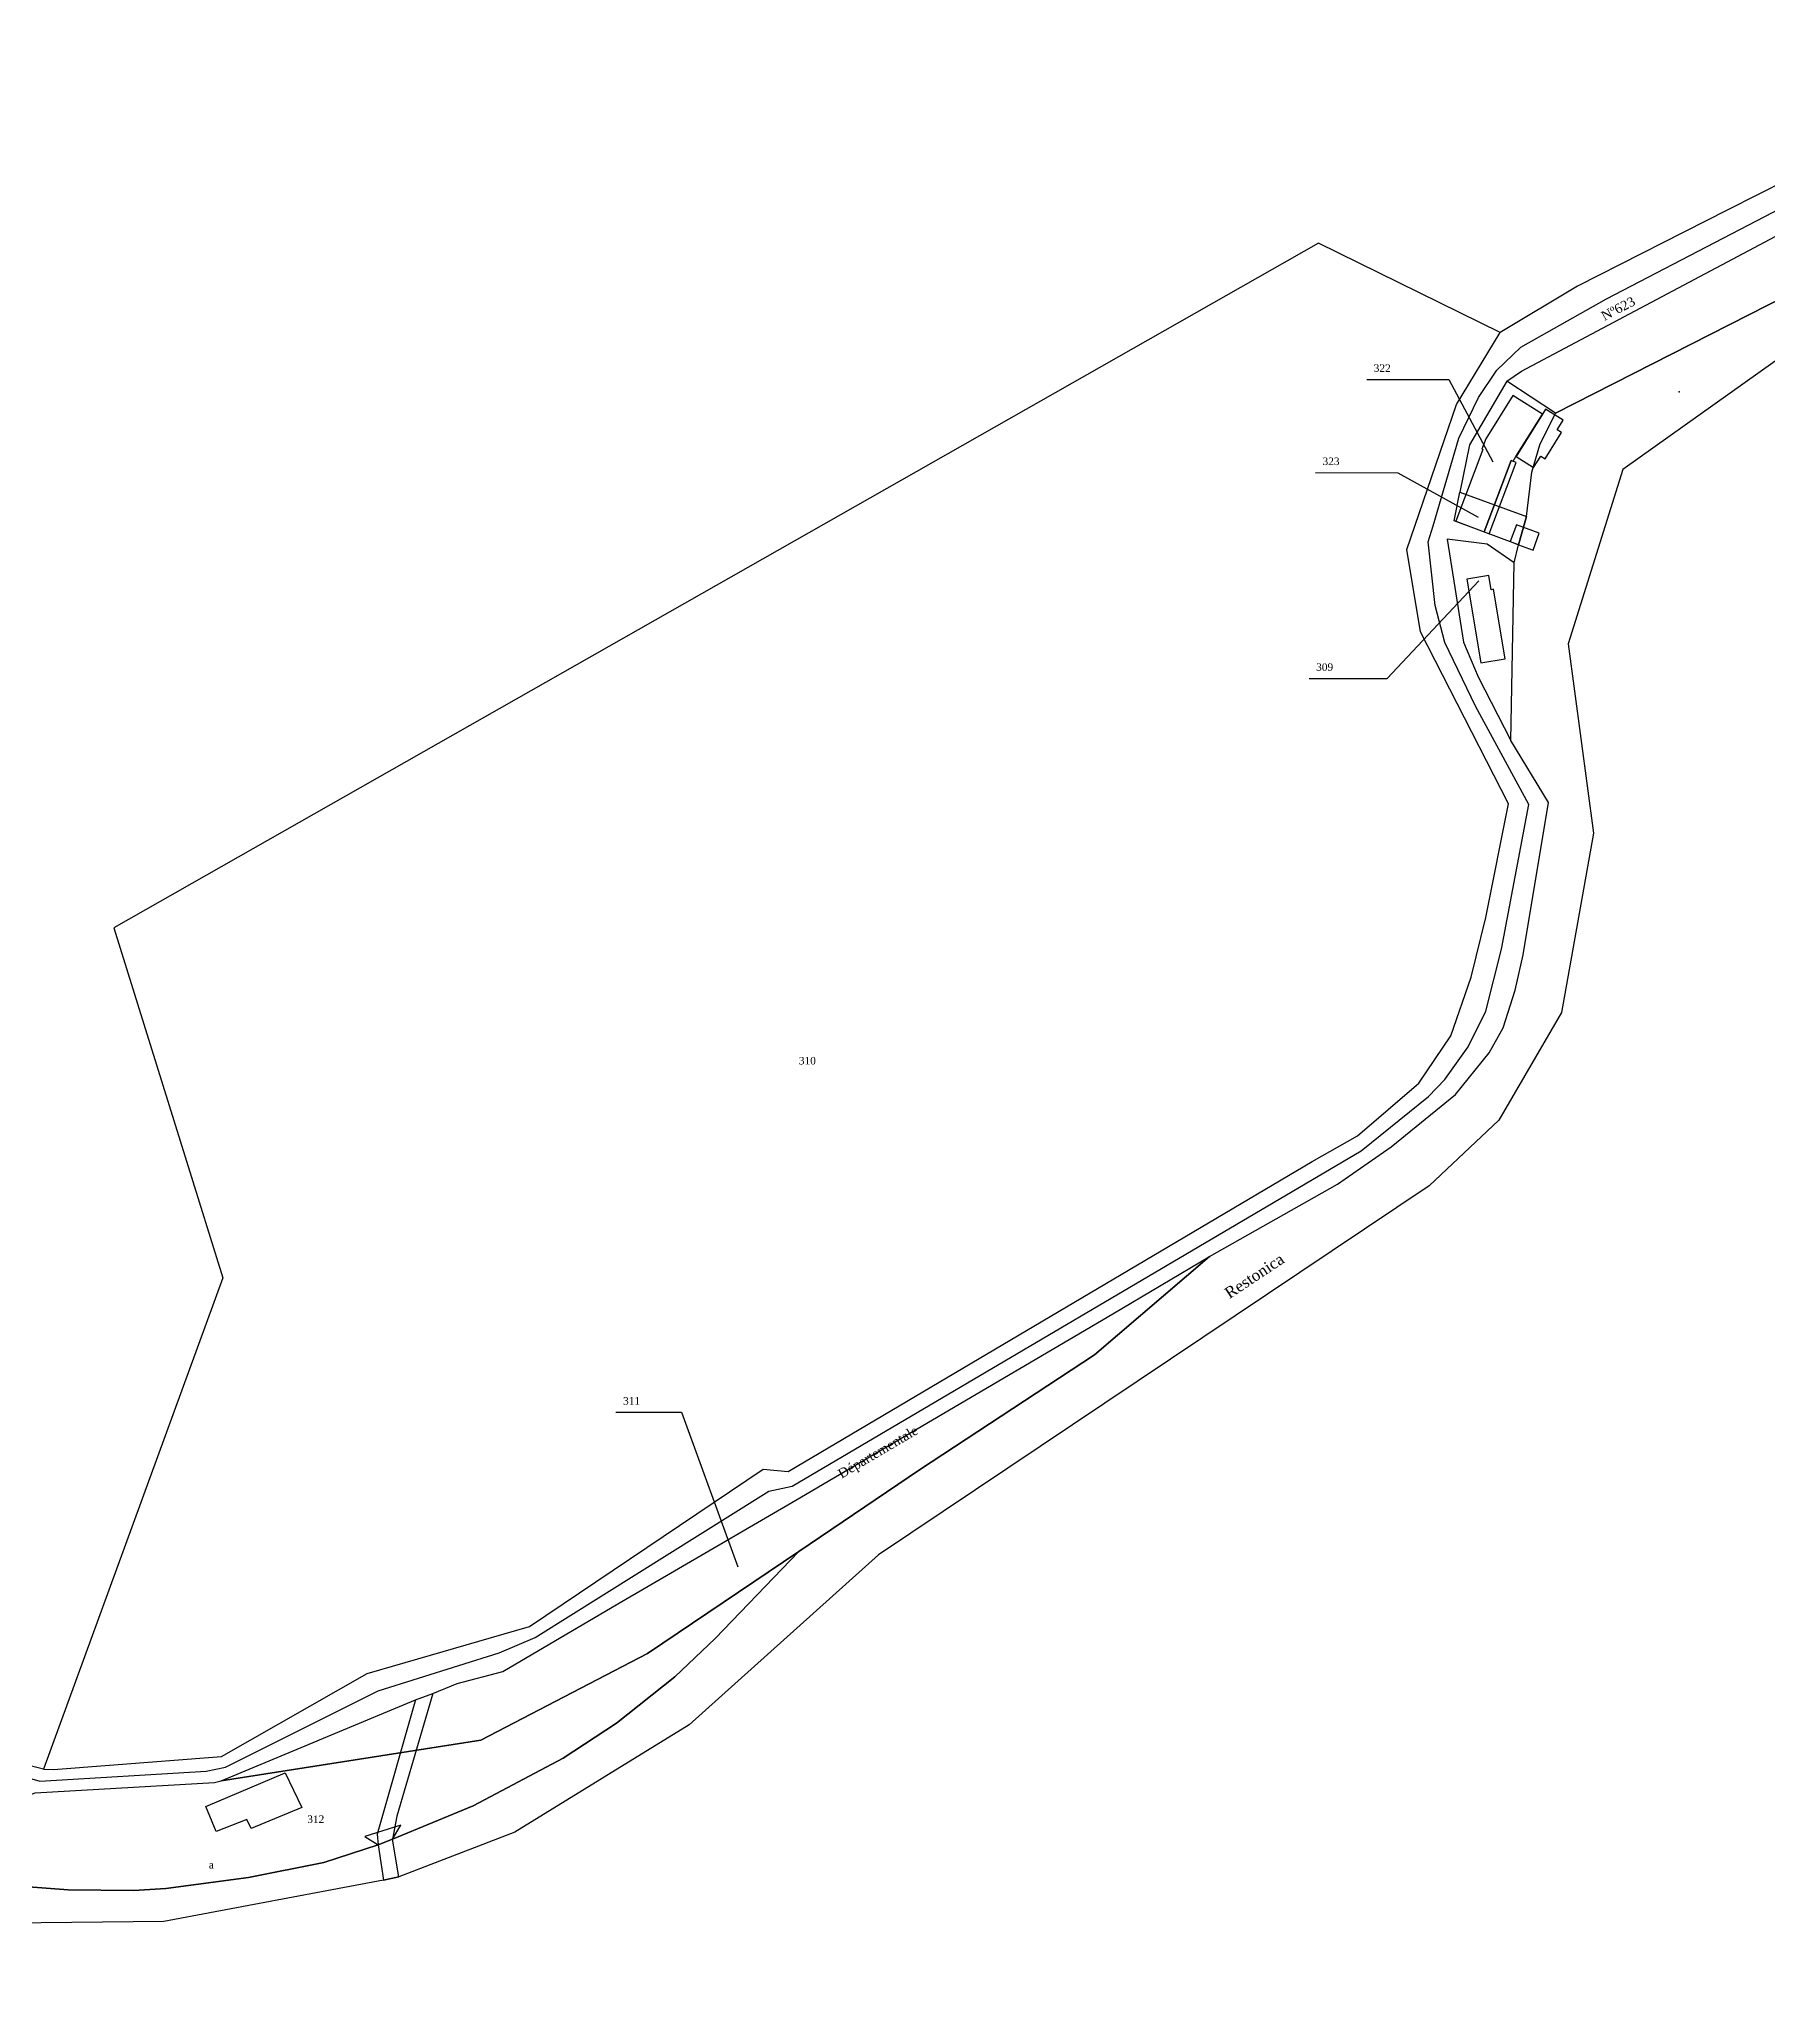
# Model space of a CAD drawing. Extents: x 1204521 to 1207304, y 6151741 to 6153999.
# Drawn here: x 1205977 to 1206436, y 6151741 to 6152264 of the extents above; entities that cross this region are included whole.
import ezdxf

# ---------------------------------------------------------------- set-up
doc = ezdxf.new("R2010")
doc.units = 0
doc.linetypes.add('CONTINU', pattern=[0])
doc.layers.get('0').update_dxf_attribs({"linetype": 'CONTINU'})
for name, color, linetype in [('1FLECHEFL', 7, 'CONTINU'), ('1LIEUDIT', 7, 'CONTINU'), ('1PARCELLE', 7, 'CONTINU'), ('1SECTION', 7, 'CONTINU'), ('1SUBDFISC', 7, 'CONTINU'), ('1SUBDSECT', 7, 'CONTINU'), ('1TRONFLUV', 7, 'CONTINU'), ('1TROUSUBDFISC', 7, 'CONTINU'), ('1ZONCOMM', 7, 'CONTINU'), ('3BATIDUR', 7, 'CONTINU'), ('3BATILEGER', 7, 'CONTINU'), ('3CHEMIN', 7, 'CONTINU'), ('3FLECHEPAR', 7, 'CONTINU'), ('3PARCELLETEX', 7, 'CONTINU'), ('3PONT', 7, 'CONTINU'), ('3SUBDFISCTEX', 7, 'CONTINU'), ('3TRONFLUVTEX', 7, 'CONTINU'), ('3ZONCOMMTEX', 7, 'CONTINU')]:
    doc.layers.add(name, color=color, linetype=linetype)
doc.styles.get("Standard").update_dxf_attribs({"font": 'Times New Roman'})

# ---------------------------------------------------------------- blocks, each defined once
blk = doc.blocks.new('FLECHRU1')
blk.add_point((0, 0))

msp = doc.modelspace()

# ---------------------------------------------------------------- linework, layer by layer
at = {"layer": '1LIEUDIT'}
msp.add_lwpolyline([(1206526.56, 6152241.09), (1206397.68, 6152149.36), (1206383.12, 6152103.02), (1206389.83, 6152052.65), (1206381.36, 6152004.91), (1206364.72, 6151976.25), (1206346.16, 6151958.8), (1206199.77, 6151860.64), (1206149.41, 6151815.44), (1206103.05, 6151786.85), (1206072.21, 6151774.98), (1206068.16, 6151774.09), (1206009.69, 6151763.09), (1205911.89, 6151762.02), (1205809.34, 6151744.64), (1205757.86, 6151758.29), (1205728.43, 6151757.37), (1205701.75, 6151740.97), (1205694.48, 6151748.25), (1205677.59, 6151755.09), (1205670.36, 6151757.74), (1205534.59, 6151809.29)], dxfattribs=at)
at = {"layer": '1PARCELLE'}
for points in [[(1206379.77, 6152164.38), (1206366.86, 6152172.9), (1206370.77, 6152175.57), (1206452.71, 6152219.1), (1206536.1, 6152263.71), (1206521.94, 6152250.78), (1206497.95, 6152234.49), (1206462.02, 6152206.19), (1206379.77, 6152164.38)], [(1206365.08, 6152185.83), (1206316.75, 6152209.54), (1205996.39, 6152027.46), (1206025.4, 6151934.35), (1205977.75, 6151803.59), (1205980.36, 6151803.5), (1206025.02, 6151807.01), (1206063.76, 6151829.11), (1206106.95, 6151841.62), (1206169.08, 6151883.44), (1206175.75, 6151882.83), (1206315.04, 6151965.25), (1206327.09, 6151972.11), (1206343.39, 6151986.08), (1206351.95, 6151998.73), (1206357.35, 6152014.3), (1206361.26, 6152030.19), (1206367.26, 6152060.41), (1206343.9, 6152106.22), (1206340.2, 6152128.11), (1206353.47, 6152166.67), (1206365.08, 6152185.83)], [(1206379.77, 6152164.38), (1206366.86, 6152172.9), (1206356.92, 6152155.91), (1206354.33, 6152143.34), (1206372.03, 6152136.9), (1206373.46, 6152148.69), (1206375.57, 6152155.97), (1206379.77, 6152164.38)], [(1206354.33, 6152143.34), (1206372.03, 6152136.9), (1206369.95, 6152129.36), (1206352.83, 6152135.74), (1206354.33, 6152143.34)], [(1206367.88, 6152077.27), (1206368.8, 6152124.55), (1206361.59, 6152129.47), (1206350.93, 6152130.81), (1206355.29, 6152103.46), (1206359.21, 6152094.24), (1206367.88, 6152077.27)], [(1206024.97, 6151800.55), (1206076.67, 6151822.08), (1206081.28, 6151823.78), (1206087.68, 6151826.43), (1206099.83, 6151829.62), (1206130.43, 6151847.62), (1206177.78, 6151875.17), (1206262.07, 6151924.75), (1206287.81, 6151940.02), (1206257.22, 6151913.83), (1206210.64, 6151883.23), (1206178.61, 6151861.55), (1206138.3, 6151834.38), (1206094.03, 6151811.37), (1206024.97, 6151800.55)], [(1206024.97, 6151800.55), (1206094.03, 6151811.37), (1206138.3, 6151834.38), (1206178.61, 6151861.55), (1206156.3, 6151838.37), (1206145.62, 6151828.19), (1206130.1, 6151815.87), (1206115.87, 6151806.58), (1206091.97, 6151793.85), (1206070.53, 6151785.02), (1206066.7, 6151783.48), (1206052.23, 6151778.81), (1206032.2, 6151774.82), (1206010.29, 6151771.85), (1206001.73, 6151771.34), (1205984.25, 6151771.49), (1205961.94, 6151773.25), (1205942.16, 6151774.01), (1205907.74, 6151772.41), (1205975.49, 6151797.36), (1206023.17, 6151800.08), (1206024.97, 6151800.55)]]:
    msp.add_lwpolyline(points, close=True, dxfattribs=at)
msp.add_lwpolyline([(1206489.92, 6152250.99), (1206425.45, 6152218.38), (1206385.62, 6152198.13), (1206365.08, 6152185.83), (1206316.75, 6152209.54), (1205996.39, 6152027.46), (1206025.4, 6151934.35), (1205977.75, 6151803.59), (1205948.21, 6151811.09), (1205913.03, 6151813.84), (1205808.63, 6151802.96), (1205756.27, 6151797.31), (1205697.63, 6151780.52), (1205691.21, 6151776.9), (1205678.38, 6151766.02), (1205670.36, 6151757.74), (1205534.59, 6151809.29)], dxfattribs=at)
at = {"layer": '1SECTION'}
msp.add_lwpolyline([(1206526.56, 6152241.09), (1206397.68, 6152149.36), (1206383.12, 6152103.02), (1206389.83, 6152052.65), (1206381.36, 6152004.91), (1206364.72, 6151976.25), (1206346.16, 6151958.8), (1206199.77, 6151860.64), (1206149.41, 6151815.44), (1206103.05, 6151786.85), (1206072.21, 6151774.98), (1206068.16, 6151774.09), (1206009.69, 6151763.09), (1205911.89, 6151762.02), (1205809.34, 6151744.64), (1205757.86, 6151758.29), (1205728.43, 6151757.37), (1205701.75, 6151740.97), (1205694.48, 6151748.25), (1205694.48, 6151748.25), (1205677.59, 6151755.09), (1205670.36, 6151757.74), (1205534.59, 6151809.29)], dxfattribs=at)
at = {"layer": '1SUBDFISC'}
for points in [[(1205984.25, 6151771.49), (1205961.94, 6151773.25), (1205942.16, 6151774.01), (1205907.74, 6151772.41), (1205975.49, 6151797.36), (1206023.17, 6151800.08), (1206024.97, 6151800.55), (1206094.03, 6151811.37), (1206138.3, 6151834.38), (1206178.61, 6151861.55), (1206156.3, 6151838.37), (1206145.62, 6151828.19), (1206130.1, 6151815.87), (1206115.87, 6151806.58), (1206091.97, 6151793.85), (1206070.53, 6151785.02), (1206066.7, 6151783.48), (1206052.23, 6151778.81), (1206032.2, 6151774.82), (1206010.29, 6151771.85), (1206001.73, 6151771.34), (1205984.25, 6151771.49)], [(1206023.65, 6151787.05), (1206020.91, 6151793.7), (1206041.99, 6151802.66), (1206046.4, 6151793.44), (1206032.93, 6151787.83), (1206031.77, 6151790.27), (1206023.65, 6151787.05)]]:
    msp.add_lwpolyline(points, close=True, dxfattribs=at)
at = {"layer": '1SUBDSECT'}
msp.add_lwpolyline([(1206526.56, 6152241.09), (1206397.68, 6152149.36), (1206383.12, 6152103.02), (1206389.83, 6152052.65), (1206381.36, 6152004.91), (1206364.72, 6151976.25), (1206346.16, 6151958.8), (1206199.77, 6151860.64), (1206149.41, 6151815.44), (1206103.05, 6151786.85), (1206072.21, 6151774.98), (1206068.16, 6151774.09), (1206009.69, 6151763.09), (1205911.89, 6151762.02), (1205809.34, 6151744.64), (1205757.86, 6151758.29), (1205728.43, 6151757.37), (1205701.75, 6151740.97), (1205694.48, 6151748.25), (1205677.59, 6151755.09), (1205670.36, 6151757.74), (1205534.59, 6151809.29)], dxfattribs=at)
at = {"layer": '1TRONFLUV'}
for points in [[(1206526.56, 6152241.09), (1206397.68, 6152149.36), (1206383.12, 6152103.02), (1206389.83, 6152052.65), (1206381.36, 6152004.91), (1206364.72, 6151976.25), (1206346.16, 6151958.8), (1206199.77, 6151860.64), (1206149.41, 6151815.44), (1206103.05, 6151786.85), (1206072.21, 6151774.98), (1206068.16, 6151774.09), (1206009.69, 6151763.09), (1205911.89, 6151762.02)], [(1205961.94, 6151773.25), (1205984.25, 6151771.49), (1206001.73, 6151771.34), (1206010.29, 6151771.85), (1206032.2, 6151774.82), (1206052.23, 6151778.81), (1206066.7, 6151783.48), (1206070.53, 6151785.02), (1206091.97, 6151793.85), (1206115.87, 6151806.58), (1206130.1, 6151815.87), (1206145.62, 6151828.19), (1206156.3, 6151838.37), (1206178.61, 6151861.55), (1206210.64, 6151883.23), (1206257.22, 6151913.83), (1206287.81, 6151940.02), (1206321.81, 6151959.28), (1206336.03, 6151969.2), (1206353.18, 6151983.12), (1206362.09, 6151994.16), (1206365.83, 6152000.82), (1206369.02, 6152010.9), (1206371.13, 6152020.26), (1206377.89, 6152060.75), (1206367.88, 6152077.27), (1206368.8, 6152124.55), (1206369.95, 6152129.36), (1206372.03, 6152136.9), (1206373.46, 6152148.69), (1206375.57, 6152155.97), (1206379.77, 6152164.38), (1206462.02, 6152206.19)]]:
    msp.add_lwpolyline(points, dxfattribs=at)
at = {"layer": '1TROUSUBDFISC'}
msp.add_lwpolyline([(1206020.91, 6151793.7), (1206041.99, 6151802.66), (1206046.4, 6151793.44), (1206032.93, 6151787.83), (1206031.77, 6151790.27), (1206023.65, 6151787.05), (1206020.91, 6151793.7)], close=True, dxfattribs=at)
at = {"layer": '1ZONCOMM'}
msp.add_lwpolyline([(1205946.64, 6151809.21), (1205976.72, 6151800.41), (1206021.01, 6151803.08), (1206026.15, 6151804.13), (1206066.76, 6151824.48), (1206098.86, 6151834.59), (1206108.5, 6151838.68), (1206170.63, 6151877.56), (1206176.81, 6151878.95), (1206328.07, 6151968.1), (1206346.04, 6151982.58), (1206350.31, 6151987.12), (1206356.55, 6151995.74), (1206361.26, 6152005.26), (1206365.39, 6152021.79), (1206372.72, 6152060.25), (1206358.49, 6152086.42), (1206350.32, 6152103.31), (1206347.76, 6152113.18), (1206345.92, 6152130.14), (1206347.27, 6152134.37), (1206354.06, 6152157.7), (1206359.29, 6152168.48), (1206364.13, 6152175.78), (1206370.51, 6152181.92), (1206393.36, 6152194.81), (1206526.13, 6152263.81)], dxfattribs=at)
msp.add_lwpolyline([(1205946.64, 6151809.21), (1205976.72, 6151800.41), (1206021.01, 6151803.08), (1206026.15, 6151804.13), (1206066.76, 6151824.48), (1206098.86, 6151834.59), (1206108.5, 6151838.68), (1206170.63, 6151877.56), (1206176.81, 6151878.95), (1206328.07, 6151968.1), (1206346.04, 6151982.58), (1206350.31, 6151987.12), (1206356.55, 6151995.74), (1206361.26, 6152005.26), (1206365.39, 6152021.79), (1206372.72, 6152060.25), (1206358.49, 6152086.42), (1206350.32, 6152103.31), (1206347.76, 6152113.18), (1206345.92, 6152130.14), (1206347.27, 6152134.37), (1206354.06, 6152157.7), (1206359.29, 6152168.48), (1206364.13, 6152175.78), (1206370.51, 6152181.92), (1206393.36, 6152194.81), (1206526.13, 6152263.81)], dxfattribs=at)
at = {"layer": '3BATIDUR'}
for points in [[(1206368.43, 6152169.05), (1206361.21, 6152157.52), (1206360.2, 6152154.74), (1206360.43, 6152154.65), (1206353.23, 6152135.59), (1206360.83, 6152132.76), (1206368, 6152151.76), (1206368.49, 6152151.58), (1206369.26, 6152152.82), (1206376.33, 6152164.11), (1206368.43, 6152169.05)], [(1206375.47, 6152132.43), (1206369.42, 6152134.68), (1206367.75, 6152130.18), (1206369.95, 6152129.36), (1206373.79, 6152127.93), (1206375.47, 6152132.43)], [(1206366.42, 6152098.99), (1206363.32, 6152117.5), (1206362.68, 6152117.4), (1206362.03, 6152121.2), (1206356.17, 6152120.21), (1206359.91, 6152097.9), (1206366.42, 6152098.99)], [(1206023.65, 6151787.05), (1206020.91, 6151793.7), (1206041.99, 6151802.66), (1206046.4, 6151793.44), (1206032.93, 6151787.83), (1206031.77, 6151790.27), (1206023.65, 6151787.05)]]:
    msp.add_lwpolyline(points, close=True, dxfattribs=at)
at = {"layer": '3BATILEGER'}
for points in [[(1206377.15, 6152165.44), (1206376.33, 6152164.11), (1206376.33, 6152164.11), (1206369.27, 6152152.83), (1206373.95, 6152149.89), (1206375.86, 6152152.93), (1206376.98, 6152152.22), (1206381.38, 6152159.25), (1206380.25, 6152159.96), (1206381.84, 6152162.5), (1206377.15, 6152165.44)], [(1206368, 6152151.76), (1206360.83, 6152132.76), (1206362.14, 6152132.27), (1206369.31, 6152151.27), (1206368, 6152151.76)]]:
    msp.add_lwpolyline(points, close=True, dxfattribs=at)
at = {"layer": '3CHEMIN'}
for points in [[(1206076.67, 6151822.08), (1206066.49, 6151786.35), (1206066.7, 6151783.48)], [(1206081.28, 6151823.78), (1206071.68, 6151791.11), (1206070.53, 6151785.02)]]:
    msp.add_lwpolyline(points, dxfattribs=at)
at = {"layer": '3FLECHEPAR'}
for points in [[(1206329.58, 6152173.35), (1206351.42, 6152173.31), (1206363.15, 6152151.41)], [(1206315.99, 6152148.55), (1206337.83, 6152148.5), (1206359.25, 6152136.73)], [(1206314.28, 6152093.81), (1206334.99, 6152093.77), (1206359.39, 6152119.74)], [(1206129.94, 6151898.61), (1206147.33, 6151898.58), (1206162.37, 6151857.42)]]:
    msp.add_lwpolyline(points, dxfattribs=at)
at = {"layer": '3PONT'}
msp.add_lwpolyline([(1206070.53, 6151785.02), (1206072.73, 6151788.76), (1206063.21, 6151785.67), (1206066.7, 6151783.48), (1206068.16, 6151774.09), (1206072.21, 6151774.98), (1206070.53, 6151785.02)], close=True, dxfattribs=at)

# ---------------------------------------------------------------- block references
at = {"layer": '1FLECHEFL', "rotation": 32.2}
msp.add_blockref('FLECHRU1', (1206412.65, 6152170.05), dxfattribs=at)

# ---------------------------------------------------------------- texts
at = {"layer": '3PARCELLETEX'}
for s, p in [('322', (1206331.43, 6152175.35)), ('323', (1206317.83, 6152150.55)), ('309', (1206316.12, 6152095.81)), ('310', (1206178.58, 6151991.1)), ('311', (1206131.83, 6151900.61)), ('312', (1206047.87, 6151789.32))]:
    msp.add_text(s, height=2, dxfattribs=at).set_placement(p)
at = {"layer": '3SUBDFISCTEX'}
msp.add_text('a', height=2, dxfattribs=at).set_placement((1206021.69, 6151777.2))
at = {"layer": '3TRONFLUVTEX'}
msp.add_text('Restonica', height=3, rotation=33.6, dxfattribs=at).set_placement((1206293.08, 6151928.66))
at = {"layer": '3ZONCOMMTEX'}
for s, rotation, p in [('Nº623', 27.5, (1206392.77, 6152188.86)), ('Nº623', 27.5, (1206392.77, 6152188.86)), ('Départementale', 30.5, (1206189.93, 6151880.87)), ('Départementale', 30.5, (1206189.93, 6151880.87))]:
    msp.add_text(s, height=2.5, rotation=rotation, dxfattribs=at).set_placement(p)

doc.saveas('drawing.dxf')
